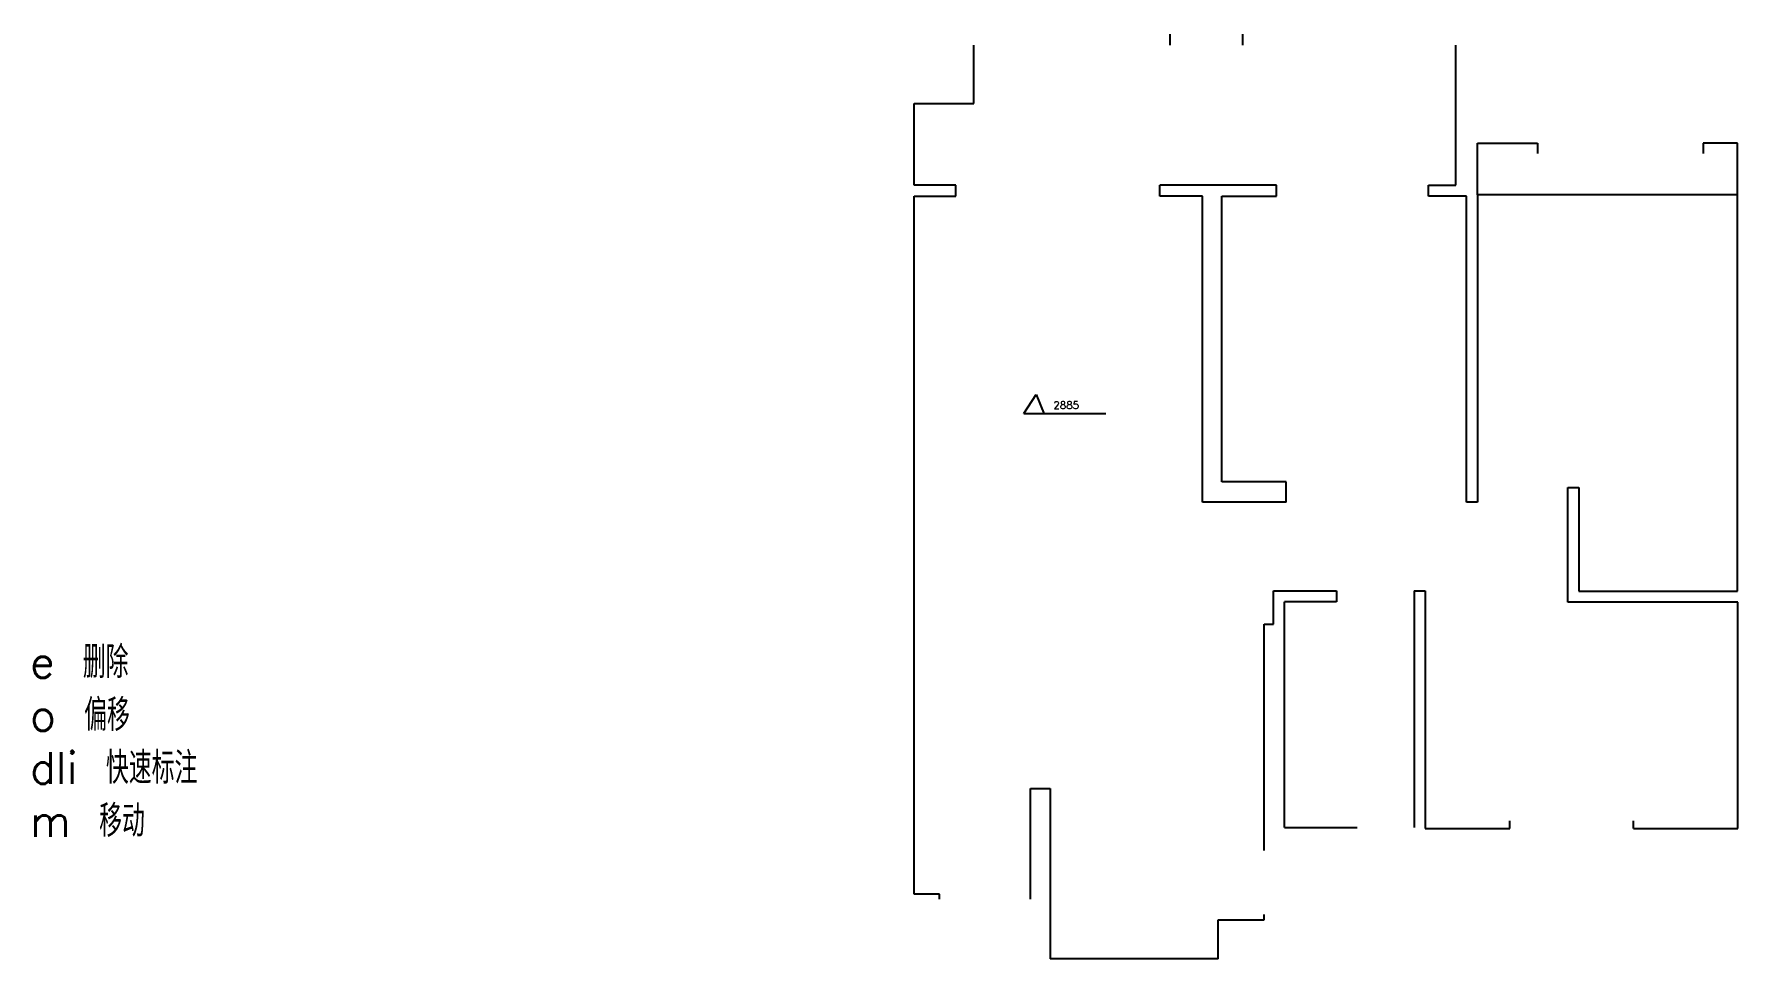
# Model space of a CAD drawing. Header units: millimetres. Extents: x -9531 to 10486, y -391 to 10477.
import ezdxf

# ---------------------------------------------------------------- set-up
doc = ezdxf.new("R2010")
doc.units = ezdxf.units.MM
doc.styles.get("Standard").update_dxf_attribs({"font": 'txt', "bigfont": 'gbcbig.shx'})

msp = doc.modelspace()

# ---------------------------------------------------------------- linework, layer by layer
for p, q in [((3815, 10347), (3815, 10477)), ((4668, 10347), (4668, 10477)), ((1509, 9660), (1509, 10347)), ((7171, 8703), (7171, 10347)), ((810, 8700), (810, 9660)), ((810, 9660), (1509, 9660)), ((7427, 8588), (7427, 9195)), ((7427, 9195), (8132, 9195)), ((8132, 9195), (8132, 9075)), ((10481, 9195), (10076, 9195)), ((10076, 9195), (10076, 9075)), ((10481, 8588), (10481, 9195)), ((1299, 8700), (810, 8700)), ((1299, 8570), (1299, 8700)), ((5066, 8703), (3696, 8700)), ((3696, 8570), (3696, 8700)), ((5066, 8573), (5066, 8703)), ((6852, 8573), (6852, 8703)), ((6852, 8703), (7171, 8703)), ((810, 372), (810, 8570)), ((810, 8570), (1299, 8570)), ((4194, 8570), (3696, 8570)), ((4194, 4976), (4194, 8570)), ((4422, 5216), (4422, 8573)), ((4422, 8573), (5066, 8573)), ((7297, 8573), (6852, 8573)), ((7297, 4976), (7297, 8573)), ((10481, 8588), (7427, 8588)), ((7427, 8588), (7427, 4976)), ((10481, 3930), (10481, 8588)), ((2096, 6018), (2240, 6240)), ((2240, 6240), (2334, 6010)), ((2096, 6018), (3061, 6018)), ((5179, 5216), (4422, 5216)), ((5179, 4976), (5179, 5216)), ((8487, 3800), (8487, 5150)), ((8487, 5150), (8617, 5150)), ((8617, 5150), (8617, 3930)), ((5179, 4976), (4194, 4976)), ((7427, 4976), (7297, 4976)), ((5029, 3541), (5029, 3936)), ((5029, 3936), (5769, 3936)), ((5159, 1154), (5159, 3806)), ((5769, 3806), (5159, 3806)), ((5769, 3936), (5769, 3806)), ((6682, 3936), (6682, 3806)), ((6682, 3936), (6682, 1154)), ((6682, 3936), (6812, 3936)), ((6812, 3936), (6812, 1143)), ((8617, 3930), (10481, 3930)), ((10486, 3800), (8487, 3800)), ((10486, 1143), (10486, 3800)), ((4919, 883), (4919, 3541)), ((4919, 3541), (5029, 3541)), ((2175, 372), (2175, 1612)), ((2175, 1612), (2405, 1612)), ((2405, 1612), (2405, -391)), ((7805, 1143), (7805, 1230)), ((9258, 1143), (9258, 1230)), ((5159, 1154), (6011, 1154)), ((6812, 1143), (7805, 1143)), ((9258, 1143), (10486, 1143)), ((1105, 372), (810, 372)), ((1105, 312), (1105, 372)), ((2175, 312), (2175, 372)), ((4379, -391), (4379, 67)), ((4379, 67), (4919, 67)), ((4919, 67), (4919, 132)), ((4379, -391), (2405, -391))]:
    msp.add_line(p, q)

# ---------------------------------------------------------------- texts
at = {"attachment_point": 1}
for s, insert, char_height, width in [('2885', (2444, 6161), 88, 988.36), ('e 删除\\Po 偏移\\Pdli 快速标注\\Pm 移动', (-9579, 3284), 373.2, 107577.58)]:
    msp.add_mtext(s, dxfattribs=dict(at, insert=insert, char_height=char_height, width=width))

doc.saveas('drawing.dxf')
